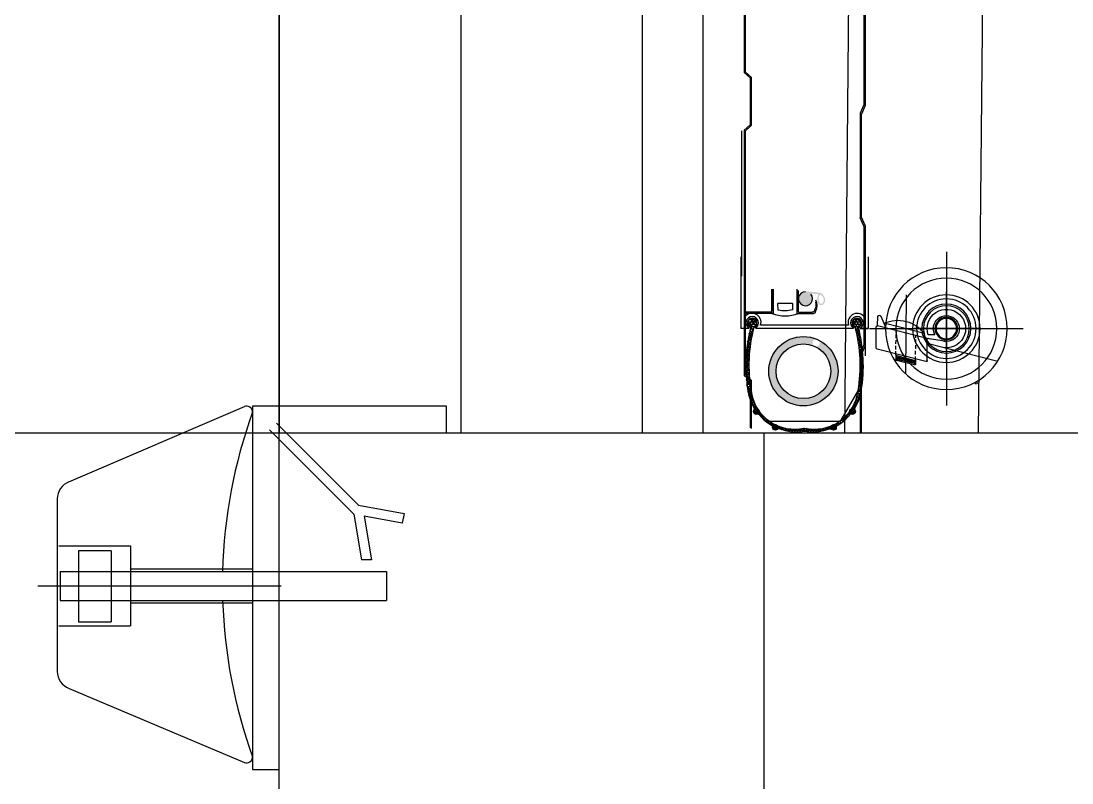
# Model space of a CAD drawing. Extents: x 152195838 to 323921156, y 365159662 to 730681027.
# Drawn here: x 160931800.3 to 160932234.2, y 365193918.8 to 365194233.2 of the extents above; entities that cross this region are included whole.
import ezdxf

# ---------------------------------------------------------------- set-up
doc = ezdxf.new("R2010")
doc.units = 0
doc.header["$MEASUREMENT"] = 0
doc.linetypes.add('CEN', pattern=[63, 60, -1, 1, -1])
doc.linetypes.add('HID', pattern=[2.3, 1.5, -0.8])
doc.layers.get('0').update_dxf_attribs({"linetype": 'CONTINUOUS'})
for name, color, linetype in [('4A.TEC CEN', 1, 'CEN'), ('4A.TEC 마감선 1', 6, 'CONTINUOUS'), ('4A.TEC 벽체 1', 2, 'CONTINUOUS'), ('4A.TEC 벽체 3', 4, 'CONTINUOUS'), ('ELE', 4, 'CONTINUOUS'), ('OHD', 4, 'CONTINUOUS'), ('PANEL', 4, 'CONTINUOUS'), ('㈜SE&C 기둥', 2, 'CONTINUOUS')]:
    doc.layers.add(name, color=color, linetype=linetype)

# ---------------------------------------------------------------- blocks, each defined once
blk = doc.blocks.new('zw$B50')
at = {"layer": 'ELE', "color": 8}
for p, q in [((-86.84330920083448, -20.2855639718473), (-14.41360759711824, 10.83972640149295)), ((-86.84330920083448, -20.28556396998465), (-14.41360759711824, 10.83972640475258)), ((69, 11), (-10.99999999813735, 11)), ((-10.99999999813735, 11), (-10.99999959394336, -139.0000000004657)), ((69, 0), (69, 11)), ((-3.999999509891495, 1.1714584431611), (30.81452529295348, -33.64306635549292)), ((-1.171471684938297, 3.999784868210554), (32.76131115504541, -29.93299797177315)), ((0, 0), (69, 0)), ((4.060566425323486e-07, -139.0000000004657), (0, 0)), ((-91.663390384987, -27.26905130967498), (-91.663390384987, -98.4617785718292)), ((-91.663390384987, -27.26905130781233), (-91.663390384987, -98.46177856856957)), ((32.76131115504541, -29.93299797177315), (51.50340060284361, -33.36427091993392)), ((32.76131115504541, -29.9329979699105), (51.50340060284361, -33.36427091807127)), ((30.81452529295348, -33.64306635549292), (33.99116950109601, -52.37425764976069)), ((35.0016435328871, -34.40963753173128), (38.0482840561308, -52.37425764976069)), ((50.78305934788659, -37.29887490067631), (35.0016435328871, -34.40963753173128)), ((51.50340060284361, -33.36427091993392), (50.78305934788659, -37.29887490067631)), ((51.50340060284361, -33.36427091807127), (50.78305934788659, -37.29887489788234)), ((-91.04097453900613, -46.69331659376621), (-61.45665822201408, -46.69331659376621)), ((-91.04097453900613, -46.69331659050658), (-61.45665822201408, -46.69331659050658)), ((-61.45665822201408, -46.69331659376621), (-61.45665822201408, -79.69331659376621)), ((-61.45665822201408, -46.69331659050658), (-61.45665822201408, -79.69331659190357)), ((-82.96115642390214, -48.6539824786596), (-82.96115642390214, -77.9689530748874)), ((-69.44584086700343, -48.6539824786596), (-82.96115642390214, -48.6539824786596)), ((-82.96115642390214, -48.65398247493431), (-82.96115642390214, -77.96895307302475)), ((-69.44584086700343, -48.65398247493431), (-82.96115642390214, -48.65398247493431)), ((-69.44584086700343, -48.6539824786596), (-69.44584086700343, -77.9689530748874)), ((-69.44584086700343, -48.65398247493431), (-69.44584086700343, -77.96895307302475)), ((-61.45665822201408, -56.19331659376621), (-11.00000005587935, -56.19331659376621)), ((-61.45665822201408, -56.19331659050658), (-11.00000005587935, -56.19331659050658)), ((38.0482840561308, -52.37425764976069), (33.99116950109601, -52.37425764976069)), ((38.0482840561308, -52.37425764789805), (33.99116950109601, -52.37425764789805)), ((-90.50299362302758, -57.19331659376621), (-90.50299362302758, -69.19331659376621)), ((-90.50299362302758, -57.19331659376621), (44.29160651913844, -57.19331659376621)), ((-90.50299362302758, -57.19331659190357), (-90.50299362302758, -69.19331659050658)), ((-90.50299362302758, -57.19331659190357), (44.29160651913844, -57.19331659190357)), ((44.29160651913844, -57.19331659376621), (44.29160651913844, -69.19331659376621)), ((44.29160651913844, -57.19331659190357), (44.29160651913844, -69.19331659050658)), ((-99.74816434714012, -63.19331659283489), (0.7915586379822344, -63.19331659283489)), ((-99.74816434714012, -63.19331659050658), (0.7915586379822344, -63.19331659050658)), ((-90.50299362302758, -69.19331659376621), (44.29160651913844, -69.19331659376621)), ((-90.50299362302758, -69.19331659050658), (44.29160651913844, -69.19331659050658)), ((-61.45665822201408, -70.19331659376621), (-11.00000001885928, -70.19331659376621)), ((-61.45665822201408, -70.19331659050658), (-11.00000001885928, -70.19331659050658)), ((-82.96115642390214, -77.9689530748874), (-69.44584086700343, -77.9689530748874)), ((-82.96115642390214, -77.96895307302475), (-69.44584086700343, -77.96895307302475)), ((-91.04097453900613, -79.69331659376621), (-61.45665822201408, -79.69331659376621)), ((-91.04097453900613, -79.69331659190357), (-61.45665822201408, -79.69331659190357)), ((-86.80106091499329, -105.4611452734098), (-14.39952483214438, -136.010032045655)), ((-86.80106091499329, -105.4611452696845), (-14.39952483214438, -136.0100320437923)), ((-10.99999959394336, -139.0000000004657), (4.060566425323486e-07, -139.0000000004657))]:
    blk.add_line(p, q, dxfattribs=at)
for centre, radius, start, end in [((-13.53063793084584, 8.511897289659828), 2.489663391818766, 0, 110.772254668605), ((-13.53063793084584, 8.511897291522473), 2.489663391818766, 0, 110.772254668605), ((186.0030813720077, -62.58250626176596), 209.4773834721527, 160.1603225999714, 178.5257984016431), ((186.0030813720077, -62.58250625990331), 209.4773834721527, 160.1603225999714, 178.5257984016431), ((-84.194400212029, -27.26905130967498), 7.468990175456297, 110.772254668605, 180), ((-84.194400212029, -27.26905130781233), 7.468990175456297, 110.772254668605, 180), ((186.0030813720077, -62.58250626176596), 209.4773834721527, 181.8084741561696, 199.8396774000286), ((186.0030813720077, -62.58250625990331), 209.4773834721527, 181.8084741561696, 199.8396774000286), ((-84.194400212029, -98.4617785718292), 7.468990175456297, 180, 249.5739752107011), ((-84.194400212029, -98.46177856856957), 7.468990175456297, 180, 249.5739752107011), ((-13.53063793084584, -133.6769098136574), 2.489663391818766, 249.5739752107011, 0), ((-13.53063793084584, -133.6769098099321), 2.489663391818766, 249.5739752107011, 0)]:
    blk.add_arc(centre, radius, start, end, dxfattribs=at)
blk = doc.blocks.new('roll')
at = {"layer": 'OHD'}
for p, q in [((0, 31.73325251974166), (0, -31.73324637336191)), ((24.86161170038395, 0.2174934283830225), (26.90798956062645, 4.995859091868624)), ((24.86161170038395, 0.2174934283830225), (26.90798956062645, 4.995859091868624)), ((27.19574122782797, 5.242445562849752), (27.78892638487742, 5.394449259329121)), ((27.19574122782797, 5.242445562849752), (27.78892638487742, 5.394449259329121)), ((28.41012365580537, 1.126799616904463), (28.3240954792127, 4.988593866873998)), ((28.41012365580537, 1.126799616904463), (28.3240954792127, 4.988593866873998)), ((31.73324944660999, 3.0731898732e-06), (-31.73324944660999, 3.0731898732e-06)), ((7.933307928266003, -4.120384413283318), (28.41012365580537, 1.126799616904463)), ((7.933307928266003, -4.120384413283318), (28.41012365580537, 1.126799616904463)), ((9.010276078712195, -2.07367874745978), (25.73455619229935, 2.211918031680397)), ((9.010276078712195, -2.07367874745978), (25.73455619229935, 2.211918031680397)), ((-4.4333282858e-06, -5.360346190340351), (7.933307928266003, -4.120384413283318)), ((-4.4333282858e-06, -5.360346190340351), (7.933307928266003, -4.120384413283318)), ((4.688133527757599, -2.598975516797509), (7.49758740561083, -2.598975516797509)), ((4.688133527757599, -2.598975516797509), (7.49758740561083, -2.598975516797509)), ((6.653694831067697, -4.320385529776103), (7.933307928266003, -4.120384413283318)), ((6.653694831067697, -4.320385529776103), (7.933307928266003, -4.120384413283318)), ((9.010276078712195, -3.844411324651446), (9.010276078712195, -2.07367874745978)), ((9.010276078712195, -3.844411324651446), (9.010276078712195, -2.07367874745978)), ((-21.21325120772235, -13.62553265562747), (7.933307928266003, -6.156726877088658)), ((8.468583386624232, -13.6298537759576), (28.62301918212324, -8.465279603376983)), ((8.468583386624232, -13.6298537759576), (28.62301918212324, -8.465279603376983)), ((12.74854335631244, -12.94418859662255), (12.74854335631244, -14.58021966129308)), ((12.74854335631244, -12.94418859662255), (12.74854335631244, -14.58021966129308)), ((20.89626956544817, -10.85633375548059), (20.89626956544817, -12.71213901398005)), ((20.89626956544817, -10.85633375548059), (20.89626956544817, -12.71213901398005)), ((13.28381881467066, -14.99562556628371), (20.57388963340782, -13.12754491897067)), ((13.28381881467066, -14.99562556628371), (20.57388963340782, -13.12754491897067))]:
    blk.add_line(p, q, dxfattribs=at)
at = {"layer": 'OHD', "color": 1}
for p, q in [((-4.4333282858e-06, -13.76701811217936), (-4.4333282858e-06, 15.135542328062)), ((-4.4333282858e-06, -13.76701811217936), (-4.4333282858e-06, 15.135542328062)), ((16.61530714225955, 13.86767193785636), (16.82240646099671, -18.37380420189584)), ((16.61530714225955, 13.86767193785636), (16.82240646099671, -18.37380420189584)), ((-13.38834995357319, 0), (13.14283256558701, 0)), ((-13.38834995357319, 0), (13.14283256558701, 0))]:
    blk.add_line(p, q, dxfattribs=at)
at = {"layer": 'OHD', "color": 7}
for p, q in [((28.94539911416359, -8.049873698386362), (28.94539911416359, 0.7113937119138427)), ((28.94539911416359, -8.049873698386362), (28.94539911416359, 0.7113937119138427)), ((7.933307928266003, -13.21444787096698), (7.933307928266003, -4.120384413283318)), ((7.933307928266003, -13.21444787096698), (7.933307928266003, -4.120384413283318))]:
    blk.add_line(p, q, dxfattribs=at)
at = {"layer": 'OHD', "color": 1, "linetype": 'HID'}
for p, q in [((12.74854335631244, -12.94418859662255), (12.54144403757527, -2.939549535221885)), ((12.74854335631244, -12.94418859662255), (12.54144403757527, -2.939549535221885)), ((20.89626956544817, -10.85633375548059), (20.689170246711, -0.8516946940799243)), ((20.89626956544817, -10.85633375548059), (20.689170246711, -0.8516946940799243))]:
    blk.add_line(p, q, dxfattribs=at)
at = {"layer": 'OHD', "color": 2}
for p, q in [((12.74567889538593, -14.1789496334386), (20.89626956544817, -12.05735548230586)), ((12.74567889538593, -14.1789496334386), (20.89626956544817, -12.05735548230586)), ((20.89626956544817, -12.5696453449782), (12.74567889538593, -14.1789496334386)), ((20.89626956544817, -12.5696453449782), (12.74567889538593, -14.1789496334386)), ((12.74854335631244, -14.58021966129308), (20.89626956544817, -12.5696453449782)), ((12.74854335631244, -14.58021966129308), (20.89626956544817, -12.5696453449782)), ((12.74854394933209, -13.35474682413041), (20.89626956544817, -11.07916831295006)), ((12.74854394933209, -13.35474682413041), (20.89626956544817, -11.07916831295006)), ((20.89626956544817, -11.59145817562239), (12.74854394933209, -13.35474682413041)), ((20.89626956544817, -11.59145817562239), (12.74854394933209, -13.35474682413041)), ((12.75707770138979, -13.77366380317835), (20.89626956544817, -11.59145817562239)), ((12.75707770138979, -13.77366380317835), (20.89626956544817, -11.59145817562239)), ((20.89626956544817, -12.05735548230586), (12.75707770138979, -13.77366380317835)), ((20.89626956544817, -12.05735548230586), (12.75707770138979, -13.77366380317835))]:
    blk.add_line(p, q, dxfattribs=at)
for radius in [25.12672360912414, 20.83844665688717]:
    blk.add_circle((0, 3.0731898732e-06), radius, dxfattribs=at)
at = {"layer": 'OHD', "color": 4}
for radius in [13.93334397582993, 12.27516477856566, 10.13102630244727]:
    blk.add_circle((0, 3.0731898732e-06), radius, dxfattribs=at)
at = {"layer": 'OHD', "color": 6}
blk.add_circle((0, 3.0731898732e-06), 9.464227228934476, dxfattribs=at)
at = {"layer": 'OHD'}
for radius in [4.652780493177119, 4.223952792952509]:
    blk.add_circle((0, 3.0731898732e-06), radius, dxfattribs=at)
for centre, radius, start, end in [((-0.0100228197406978, 0.0139481529477053), 7.949313266143093, 340.8102292890269, 284.4177722138832), ((-0.0100228197406978, 0.0139481529477053), 7.949313266143093, 340.8102292890269, 284.4177722138832), ((-4.4333282858e-06, 0), 5.360346190296207, 330.9972121383349, 287.7667005615464), ((-4.4333282858e-06, 0), 5.360346190296207, 330.9972121383349, 287.7667005615464), ((27.30218899110332, 4.827039657917338), 0.4288276952236967, 104.3727786914078, 156.8165367528384), ((27.30218899110332, 4.827039657917338), 0.4288276952236967, 104.3727786914078, 156.8165367528384), ((27.89537414791994, 4.9790433543385), 0.4288276952236967, 1.276151968064464, 104.3727786914078), ((27.89537414791994, 4.9790433543385), 0.4288276952236967, 1.276151968064464, 104.3727786914078), ((20.05604573409073, -10.44752511568367), 13.86110855153509, 65.91148276491498, 142.8340746060383), ((20.05604573409073, -10.44752511568367), 13.86110855153509, 65.91148276491498, 142.8340746060383), ((28.51657141908072, 0.7113937119720504), 0.4288276952236967, 0, 104.3727786914078), ((28.51657141908072, 0.7113937119720504), 0.4288276952236967, 0, 104.3727786914078), ((28.51657141908072, -8.049873698386362), 0.4288276952236967, 284.3727786914078, 0), ((28.51657141908072, -8.049873698386362), 0.4288276952236967, 284.3727786914078, 0), ((20.46744187036529, -12.71213901398005), 0.4288276952236967, 284.3727786914078, 0), ((20.46744187036529, -12.71213901398005), 0.4288276952236967, 284.3727786914078, 0), ((8.362135623348877, -13.21444787096698), 0.4288276952236967, 180, 284.3727786914078), ((8.362135623348877, -13.21444787096698), 0.4288276952236967, 180, 284.3727786914078), ((13.17737105162814, -14.58021966129308), 0.4288276952236967, 180, 284.3727786914078), ((13.17737105162814, -14.58021966129308), 0.4288276952236967, 180, 284.3727786914078), ((-13.4943526936695, -21.97846054541878), 0.8576553904473933, 303.9338120000972, 0), ((-11.92071351362392, -23.50395676831249), 0.8576553904473933, 75.62722130859221, 123.9338120000971), ((-11.92071351362392, -23.50395676831249), 0.8576553904473933, 75.62722130859221, 123.9338120000971)]:
    blk.add_arc(centre, radius, start, end, dxfattribs=at)
blk = doc.blocks.new('as7w')
at = {"layer": 'OHD', "ltscale": 0.3}
h = blk.add_hatch(color=256, dxfattribs=at)
h.paths.add_polyline_path([(160244919.6401238, 365194121.5405514), (160244920.493312, 365194121.6753989), (160244925.6539827, 365194121.145067, -0.1518243513402081), (160244927.1821845, 365194119.8400787, -0.3866690381388791), (160244927.0029761, 365194116.205879, -0.1781342218620706), (160244925.2480227, 365194116.205879, -0.2987549811956981), (160244924.8724668, 365194120.1651584, 0.5849836012774734), (160244924.6588696, 365194120.545067), (160244921.9105672, 365194120.7483692, 0.7096725385961309), (160244921.822703, 365194120.5812734, -1.396456789022153), (160244916.7719751, 365194118.4119954), (160244916.7719751, 365194118.8631201, -0.3890142538754396)])
h.paths.add_polyline_path([(160244925.6610425, 365194116.6725194, -0.3294873247492181), (160244925.6610425, 365194120.3674513, -0.0919700883551374), (160244926.691265, 365194119.551104, -0.3868137871939919), (160244926.5899563, 365194116.6725194, -0.1022453771888819)], flags=16)
at = {"layer": 'OHD', "ltscale": 0.002}
h = blk.add_hatch(dxfattribs=at)
h.set_pattern_fill('NET3', color=256, scale=0.3, angle=7.016709298534877e-15)
h.set_pattern_definition([(7.016709298534877e-15, (138863480.7180044, 416101420.3022404), (0, 0.9524999999999998), []), (59.99999999999999, (138863480.7180044, 416101420.3022404), (-0.8248891971046777, 0.4762500000000001), []), (120, (138863480.7180044, 416101420.3022404), (-0.8248891971046777, -0.4762499999999998), [])])
edge = h.paths.add_edge_path()
edge.add_ellipse((160244915.8744037, 365194083.9759288), major_axis=(20.27727067470143, 0), ratio=1, start_angle=189.2497517155733, end_angle=279.6466774563003)
edge.add_ellipse((160244922.6702084, 365194083.9759288), major_axis=(20.27727067470143, 0), ratio=1, start_angle=260.3533225436997, end_angle=350.7502482844147)
edge.add_ellipse((160244881.4482966, 365194091.0328602), major_axis=(62.09842220711703, 0), ratio=1, start_angle=350.4372533081174, end_angle=374.7019636833519)
edge.add_ellipse((160244940.8631513, 365194108.6570889), major_axis=(1.974405804516194, 0), ratio=1, start_angle=289.2335069275683, end_angle=610.7664930724318)
edge.add_ellipse((160244880.1474836, 365194091.0328602), major_axis=(-62.09842220711703, 0), ratio=1, start_angle=530.4372533081174, end_angle=554.7019636833519, ccw=False)
edge.add_ellipse((160244923.3725653, 365194082.9824971), major_axis=(-18.15241424122093, 0), ratio=1, start_angle=436.9453958656511, end_angle=532.8292640572934, ccw=False)
edge.add_ellipse((160244915.1720468, 365194082.9824971), major_axis=(-18.15241424122093, 0), ratio=1, start_angle=367.17073594269425, end_angle=463.0546041343489, ccw=False)
edge.add_ellipse((160244958.3971286, 365194091.0328602), major_axis=(-62.09842220776986, 0), ratio=1, start_angle=345.29803652147916, end_angle=369.5627466918825, ccw=False)
edge.add_ellipse((160244897.6814608, 365194108.6564501), major_axis=(1.97380291136287, 0), ratio=1, start_angle=289.2396124681883, end_angle=610.7603869691249)
edge.add_ellipse((160244957.0963156, 365194091.0328602), major_axis=(62.09842220776986, 0), ratio=1, start_angle=165.2980365147079, end_angle=189.5627466918826)
at = {"layer": 'OHD'}
h = blk.add_hatch(color=256, dxfattribs=at)
h.paths.add_polyline_path([(160244924.9200308, 365194101.6404328, -0.2438035088486), (160244925.5555202, 365194100.4146182, -1), (160244922.5555202, 365194100.4146182, -0.4835250449770811), (160244924.3985491, 365194101.8748685, 0.5376612083485407), (160244904.5033264, 365194088.7216784, 1), (160244933.0944262, 365194088.7216784, 0.2898054480261818)])
h.paths.add_polyline_path([(160244930.0944262, 365194088.7216784, -1), (160244907.5033264, 365194088.7216784, -1)], flags=16)
for points in [[(160244900.5154124, 365194072.0562101, 1), (160244898.1827922, 365194072.0562101, 1)], [(160244940.256105, 365194072.0562101, 1), (160244937.9234847, 365194072.0562101, 1)], [(160244908.3964309, 365194065.5651395, 1), (160244906.0638106, 365194065.5651395, 1)], [(160244932.3750866, 365194065.5651395, 1), (160244930.0424663, 365194065.5651395, 1)]]:
    blk.add_hatch(color=256, dxfattribs=at).paths.add_polyline_path(points)
at = {"layer": 'OHD', "color": 253}
for p, q in [((160244877.3908868, 365194063.3269486), (160244877.3908868, 365200413.3269486)), ((160244702.3908868, 365194063.3269486), (160244702.3908868, 365196463.326948))]:
    blk.add_line(p, q, dxfattribs=at)
at = {"layer": 'OHD', "color": 4}
for p, q in [((160244935.9619838, 365194063.3269486), (160244957.3908868, 365196463.6518928)), ((160244991.1355575, 365194063.3269486), (160245013.5969301, 365196463.6518928)), ((160244896.304453, 365194106.4700683), (160244896.304453, 365194106.3663197)), ((160244899.1573823, 365194106.5491723), (160244899.1573823, 365194106.3663197)), ((160244939.3872299, 365194106.5491723), (160244939.3872299, 365194106.3663197)), ((160244942.2401591, 365194106.4700683), (160244942.2401591, 365194106.3663197))]:
    blk.add_line(p, q, dxfattribs=at)
at = {"layer": 'OHD'}
for p, q in [((160244893.3908868, 365194127.8924035), (160244893.3908868, 365194187.8924035)), ((160244905.7719751, 365194113.0856723), (160244905.7719751, 365194122.5856723)), ((160244905.7719751, 365194122.0856723), (160244905.7719751, 365194113.5856723)), ((160244906.2719751, 365194122.5856723), (160244906.2719751, 365194112.5856723)), ((160244906.2719751, 365194113.5856723), (160244906.2719751, 365194122.5856723)), ((160244906.2719751, 365194122.5856723), (160244906.2719751, 365194113.5856723)), ((160244906.2719751, 365194122.5856723), (160244906.2719751, 365194113.5856723)), ((160244906.2719751, 365194113.5856723), (160244906.2719751, 365194122.5856723)), ((160244906.2719751, 365194114.5856723), (160244906.2719751, 365194120.5856723)), ((160244916.2719751, 365194112.5856723), (160244916.2719751, 365194122.5856723)), ((160244916.2719751, 365194114.5856723), (160244916.2719751, 365194120.5856723)), ((160244916.7719751, 365194113.0856723), (160244916.7719751, 365194122.0856723)), ((160244944.2618057, 365194122.5957229), (160244944.2618057, 365194095.1115354)), ((160244906.2719751, 365194112.5856723), (160244894.2719751, 365194112.5856723)), ((160244905.7719751, 365194113.0856723), (160244894.7719751, 365194113.0856723)), ((160244905.7719751, 365194112.5856723), (160244905.7719751, 365194113.0856723)), ((160244916.2719751, 365194112.5856723), (160244922.9134862, 365194112.5856723)), ((160244916.7719751, 365194113.0856723), (160244922.4134862, 365194113.0856723))]:
    blk.add_line(p, q, dxfattribs=at)
at = {"layer": 'OHD', "color": 4, "linetype": 'Continuous'}
for p, q in [((160244892.9714931, 365194135.894239), (160244892.9714931, 365194106.3663197)), ((160244945.5731191, 365194135.894239), (160244945.5731191, 365194106.3663197)), ((160244896.304453, 365194106.3663197), (160244892.9714931, 365194106.3663197)), ((160244939.3872299, 365194106.3663197), (160244899.1573823, 365194106.3663197)), ((160244937.428806, 365194107.6671327), (160244901.1158062, 365194107.6671327)), ((160244945.5731191, 365194106.3663197), (160244942.2401591, 365194106.3663197)), ((160244942.2401591, 365194106.3663197), (160244945.5731191, 365194106.3663197))]:
    blk.add_line(p, q, dxfattribs=at)
at = {"layer": 'OHD'}
blk.add_lwpolyline([(160244914.0719751, 365194116.8356723, -0.414213562373103), (160244914.2719751, 365194116.6356723), (160244914.2719751, 365194114.073038, -0.3531627102583149), (160244914.114222, 365194113.877551, -0.1068225323291834), (160244908.4297282, 365194113.877551, -0.3531627102583946), (160244908.2719751, 365194114.073038), (160244908.2719751, 365194116.6356723, -0.4142135623731011), (160244908.4719751, 365194116.8356723)], format="xyb", close=True, dxfattribs=at)
blk.add_lwpolyline([(160244923.815069, 365194117.2233483, -0.2211075491759944), (160244923.4134862, 365194114.0856723, -0.4142135623730951), (160244922.4134862, 365194113.0856723)], format="xyb", dxfattribs=at)
for centre, radius in [((160244918.7988763, 365194088.7216784), 14.29554988770518), ((160244918.7988763, 365194088.7216784), 11.29554988770518), ((160244899.3491023, 365194072.0562101), 1.1663101353325), ((160244939.0897948, 365194072.0562101), 1.1663101353325), ((160244907.2301207, 365194065.5651395), 1.1663101353325), ((160244931.2087764, 365194065.5651395), 1.1663101353325)]:
    blk.add_circle(centre, radius, dxfattribs=at)
at = {"layer": 'OHD', "color": 4}
for centre, radius, start, end in [((160244919.6663109, 365194118.6375577), 2.903111752536662, 90.51683548404644, 42.09441155000165), ((160244897.5796837, 365194108.855277), 3.730395279389898, 341.4275461625944, 152.4493714463254), ((160244897.6705771, 365194108.6858345), 2.603058690777253, 304.8322849946318, 238.3442150753087), ((160244897.6814608, 365194108.6564501), 1.97380291136287, 289.2396124681883, 250.7603875318117), ((160244940.9649284, 365194108.855277), 3.730395279389898, 27.55062855367455, 198.5724538374056), ((160244940.874035, 365194108.6858345), 2.603058690777253, 301.6557849246913, 235.1677150053682), ((160244940.8631513, 365194108.6570889), 1.974405804516194, 289.2335069275683, 250.7664930724318), ((160244957.0963156, 365194091.0328602), 62.09842220776986, 165.2980363166481, 189.5627466918826), ((160244958.3971286, 365194091.0328602), 62.09842220776986, 165.2980363166481, 189.5627466918826), ((160244880.1474836, 365194091.0328602), 62.09842220711703, 350.4372533081174, 14.70196368335196), ((160244881.4482966, 365194091.0328602), 62.09842220711703, 350.4372533081174, 14.70196368335196), ((160244915.8744037, 365194083.9759288), 20.27727067470143, 189.2497517155733, 279.6466774563003), ((160244915.1720468, 365194082.9824971), 18.15241424122093, 187.1707359426943, 283.0546041343489), ((160244923.3725653, 365194082.9824971), 18.15241424122093, 256.9453958656511, 352.8292640572934), ((160244922.6702084, 365194083.9759288), 20.27727067470143, 260.3533225436997, 350.7502482844147)]:
    blk.add_arc(centre, radius, start, end, dxfattribs=at)
at = {"layer": 'OHD'}
for centre, radius, start, end in [((160244919.2809703, 365194115.8433706), 5.153387742608375, 334.0172926618737, 25.35843476254606), ((160244911.2719751, 365194127.0293357), 15.45540074649232, 249.1536762155316, 290.8463237844684), ((160244922.9134862, 365194113.5856723), 1, 270, 0)]:
    blk.add_arc(centre, radius, start, end, dxfattribs=at)
at = {"layer": 'PANEL'}
for p, q in [((160244894.2719751, 365194313.1446893), (160244894.2719751, 365194212.0266553)), ((160244894.7719751, 365194312.8356723), (160244894.7719751, 365194212.3356723)), ((160244943.7719751, 365194247.5266553), (160244943.7719751, 365194198.6446893)), ((160244944.2719751, 365194247.8356723), (160244944.2719751, 365194198.3356723)), ((160244894.2719751, 365194212.0266553), (160244896.7719751, 365194209.7766553)), ((160244894.7719751, 365194212.3356723), (160244897.2719751, 365194210.0856723)), ((160244896.7719751, 365194209.7766553), (160244896.7719751, 365194190.3946893)), ((160244897.2719751, 365194210.0856723), (160244897.2719751, 365194190.0856723)), ((160244943.7719751, 365194198.6446893), (160244942.2719751, 365194195.1446893)), ((160244944.2719751, 365194198.3356723), (160244942.7719751, 365194194.8356723)), ((160244942.2719751, 365194195.1446893), (160244942.2719751, 365194152.0266553)), ((160244942.7719751, 365194152.3356723), (160244942.7719751, 365194194.8356723)), ((160244894.2719751, 365194188.1446893), (160244896.7719751, 365194190.3946893)), ((160244894.2719751, 365194188.1446893), (160244894.2719751, 365194087.0266553)), ((160244894.7719751, 365194187.8356723), (160244897.2719751, 365194190.0856723)), ((160244894.7719751, 365194187.8356723), (160244894.7719751, 365194087.3356723)), ((160244943.7719751, 365194148.5266553), (160244942.2719751, 365194152.0266553)), ((160244944.2719751, 365194148.8356723), (160244942.7719751, 365194152.3356723)), ((160244943.7719751, 365194148.5266553), (160244943.7719751, 365194099.6446893)), ((160244944.2719751, 365194148.8356723), (160244944.2719751, 365194099.3356723)), ((160244943.7719751, 365194099.6446893), (160244942.2719751, 365194096.1446893)), ((160244944.2719751, 365194099.3356723), (160244942.7719751, 365194095.8356723)), ((160244942.2719751, 365194096.1446893), (160244942.2719751, 365194063.3269486)), ((160244942.7719751, 365194063.3269486), (160244942.7719751, 365194095.8356723)), ((160244894.2719751, 365194087.0266553), (160244896.7719751, 365194084.7766553)), ((160244894.7719751, 365194087.3356723), (160244897.2719751, 365194085.0856723)), ((160244896.7719751, 365194084.7766553), (160244896.7719751, 365194065.3946893)), ((160244897.2719751, 365194085.0856723), (160244897.2719751, 365194065.0856723))]:
    blk.add_line(p, q, dxfattribs=at)
at = {"layer": 'OHD', "xscale": -1}
blk.add_blockref('roll', (160244977.8146717, 365194106.3144336), dxfattribs=at)

msp = doc.modelspace()

# ---------------------------------------------------------------- linework, layer by layer
at = {"layer": '4A.TEC CEN', "color": 8, "ltscale": 500}
msp.add_line((160881434.1137682, 365194063.3269486), (161011906.942332, 365194063.3269486), dxfattribs=at)
at = {"layer": '4A.TEC 마감선 1'}
msp.add_lwpolyline([(160932106.94233, 365194063.3269495), (160972066.9423316, 365194063.3269495)], dxfattribs=at)
at = {"layer": '4A.TEC 벽체 1'}
msp.add_lwpolyline([(160931906.94233, 365193763.3269495), (160931906.94233, 365194063.3269486), (160932106.94233, 365194063.3269486), (160932106.94233, 365193763.3269495)], dxfattribs=at)
at = {"layer": '4A.TEC 벽체 3'}
for points in [[(160932056.9423298, 365222563.3269472), (160931906.94233, 365222563.3269472), (160931906.94233, 365194063.3269495)], [(160932056.9423298, 365222488.3269472), (160931981.94233, 365222488.3269472), (160931981.94233, 365194063.3269495)]]:
    msp.add_lwpolyline(points, dxfattribs=at)
at = {"layer": '㈜SE&C 기둥', "color": 8, "ltscale": 0.5, "elevation": -1666.666666666672}
msp.add_lwpolyline([(160932056.942332, 365194063.3269486), (160932056.942332, 365201713.3269492)], dxfattribs=at)

# ---------------------------------------------------------------- block references
msp.add_blockref('as7w', (687204.551443249, 0))
at = {"lineweight": 0}
msp.add_blockref('zw$B50', (160931906.94233, 365194063.3269486), dxfattribs=at)

doc.saveas('drawing.dxf')
